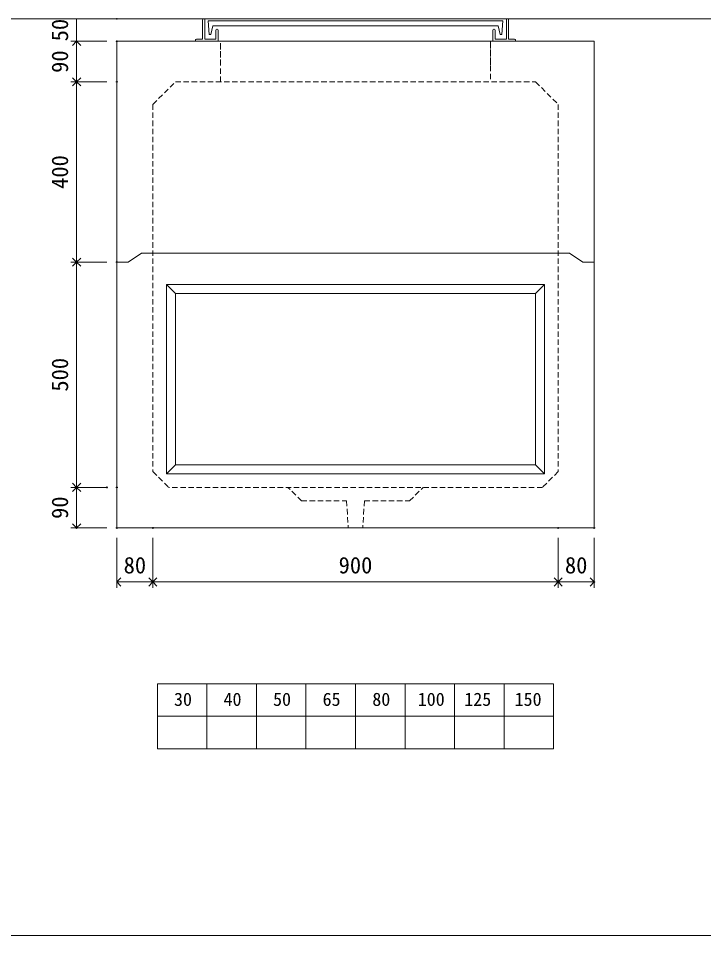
# Model space of a CAD drawing. Units: millimetres, scale not verified. Extents: x -4890 to 4890, y -2351 to 2350.
# Drawn here: x 1847 to 3368, y -1925 to 111 of the extents above; entities that cross this region are included whole.
import ezdxf
from ezdxf.enums import TextEntityAlignment as Align

# ---------------------------------------------------------------- set-up
doc = ezdxf.new("R2010")
doc.units = ezdxf.units.MM
doc.header["$LTSCALE"] = 10
doc.header["$PDMODE"] = 32
doc.header["$PDSIZE"] = 2
doc.linetypes.add('DASHED1', pattern=[1.8, 1.2, -0.6])
doc.layers.add('0-1_Defpoints', color=7, linetype='Continuous')
for name, color, linetype, lineweight in [('0-2_waku', 7, 'Continuous', 18), ('0-3_gaikei', 7, 'Continuous', 18), ('0-4_kakure', 7, 'DASHED1', 5), ('0-5_sunpou', 7, 'Continuous', 5), ('0-9_uchigawa', 6, 'Continuous', 18), ('0-B_futa', 3, 'Continuous', 18), ('0-C_GL', 4, 'Continuous', 18), ('0-E_文字１', 7, 'Continuous', 18)]:
    doc.layers.add(name, color=color, linetype=linetype, lineweight=lineweight)
doc.styles.add('ＭＳ ゴシック', font='')
doc.styles.get('ＭＳ ゴシック').set_extended_font_data('MS Gothic')

# ---------------------------------------------------------------- blocks, each defined once
blk = doc.blocks.new('_Open90')
at = {"layer": '0-5_sunpou'}
blk.add_line((0, 0), (-1, 0), dxfattribs=at)
blk.add_lwpolyline([(-0.5, 0.5), (0, 0), (-0.5, -0.5)], dxfattribs=at)
blk = doc.blocks.new('D60')
at = {"layer": '0-1_Defpoints'}
for p in [(3512.32, 1224.36), (3423, 1134.36), (3512.32, 1134.36)]:
    blk.add_point(p, dxfattribs=at)
at = {"layer": '0-5_sunpou'}
for p, q in [((3490.32, 1224.36), (3410, 1224.36)), ((3423, 1206.36), (3423, 1152.36)), ((3490.32, 1134.36), (3410, 1134.36))]:
    blk.add_line(p, q, dxfattribs=at)
at = {"layer": '0-5_sunpou', "xscale": 18, "yscale": 18}
for p, rotation in [((3423, 1224.36), 90), ((3423, 1134.36), 270)]:
    blk.add_blockref('_Open90', p, dxfattribs=dict(at, rotation=rotation))
at = {"layer": '0-5_sunpou', "style": 'ＭＳ ゴシック'}
blk.add_text('90', height=36.66, rotation=90, dxfattribs=at).set_placement((3415, 1154.36), align=Align.BOTTOM_LEFT)
blk = doc.blocks.new('D61')
at = {"layer": '0-1_Defpoints'}
for p in [(3512.32, 1134.36), (3592.32, 1134.36), (3592.32, 1014.33)]:
    blk.add_point(p, dxfattribs=at)
at = {"layer": '0-5_sunpou'}
for p, q in [((3512.32, 1112.36), (3512.32, 1001.33)), ((3592.32, 1112.36), (3592.32, 1001.33)), ((3530.32, 1014.33), (3574.32, 1014.33))]:
    blk.add_line(p, q, dxfattribs=at)
at = {"layer": '0-5_sunpou', "xscale": 18, "yscale": 18, "rotation": 180}
blk.add_blockref('_Open90', (3512.32, 1014.33), dxfattribs=at)
at = {"layer": '0-5_sunpou', "xscale": 18, "yscale": 18}
blk.add_blockref('_Open90', (3592.32, 1014.33), dxfattribs=at)
at = {"layer": '0-5_sunpou', "style": 'ＭＳ ゴシック'}
blk.add_text('80', height=36.66, dxfattribs=at).set_placement((3527.32, 1022.33), align=Align.BOTTOM_LEFT)
blk = doc.blocks.new('D62')
at = {"layer": '0-1_Defpoints'}
for p in [(3592.32, 1134.36), (4492.32, 1134.36), (4492.32, 1014.33)]:
    blk.add_point(p, dxfattribs=at)
at = {"layer": '0-5_sunpou'}
for p, q in [((3592.32, 1112.36), (3592.32, 1001.33)), ((4492.32, 1112.36), (4492.32, 1001.33)), ((3610.32, 1014.33), (4474.32, 1014.33))]:
    blk.add_line(p, q, dxfattribs=at)
at = {"layer": '0-5_sunpou', "xscale": 18, "yscale": 18, "rotation": 180}
blk.add_blockref('_Open90', (3592.32, 1014.33), dxfattribs=at)
at = {"layer": '0-5_sunpou', "xscale": 18, "yscale": 18}
blk.add_blockref('_Open90', (4492.32, 1014.33), dxfattribs=at)
at = {"layer": '0-5_sunpou', "style": 'ＭＳ ゴシック'}
blk.add_text('900', height=36.66, dxfattribs=at).set_placement((4004.82, 1022.33), align=Align.BOTTOM_LEFT)
blk = doc.blocks.new('D63')
at = {"layer": '0-1_Defpoints'}
for p in [(4492.32, 1134.36), (4572.32, 1134.36), (4572.32, 1014.33)]:
    blk.add_point(p, dxfattribs=at)
at = {"layer": '0-5_sunpou'}
for p, q in [((4492.32, 1112.36), (4492.32, 1001.33)), ((4572.32, 1112.36), (4572.32, 1001.33)), ((4510.32, 1014.33), (4554.32, 1014.33))]:
    blk.add_line(p, q, dxfattribs=at)
at = {"layer": '0-5_sunpou', "xscale": 18, "yscale": 18, "rotation": 180}
blk.add_blockref('_Open90', (4492.32, 1014.33), dxfattribs=at)
at = {"layer": '0-5_sunpou', "xscale": 18, "yscale": 18}
blk.add_blockref('_Open90', (4572.32, 1014.33), dxfattribs=at)
at = {"layer": '0-5_sunpou', "style": 'ＭＳ ゴシック'}
blk.add_text('80', height=36.66, dxfattribs=at).set_placement((4507.32, 1022.33), align=Align.BOTTOM_LEFT)
blk = doc.blocks.new('D64')
at = {"layer": '0-1_Defpoints'}
for p in [(3512.32, 2264.36), (3423, 2214.36), (3512.32, 2214.36)]:
    blk.add_point(p, dxfattribs=at)
at = {"layer": '0-5_sunpou'}
for p, q in [((3490.32, 2264.36), (3410, 2264.36)), ((3423, 2264.36), (3423, 2214.36)), ((3490.32, 2214.36), (3410, 2214.36))]:
    blk.add_line(p, q, dxfattribs=at)
at = {"layer": '0-5_sunpou', "style": 'ＭＳ ゴシック'}
blk.add_text('50', height=36.66, rotation=90, dxfattribs=at).set_placement((3415, 2214.36), align=Align.BOTTOM_LEFT)
blk = doc.blocks.new('D65')
at = {"layer": '0-1_Defpoints'}
for p in [(3512.32, 2214.36), (3423, 2124.36), (3512.32, 2124.36)]:
    blk.add_point(p, dxfattribs=at)
at = {"layer": '0-5_sunpou'}
for p, q in [((3490.32, 2214.36), (3410, 2214.36)), ((3423, 2196.36), (3423, 2142.36)), ((3490.32, 2124.36), (3410, 2124.36))]:
    blk.add_line(p, q, dxfattribs=at)
at = {"layer": '0-5_sunpou', "xscale": 18, "yscale": 18}
for p, rotation in [((3423, 2214.36), 90), ((3423, 2124.36), 270)]:
    blk.add_blockref('_Open90', p, dxfattribs=dict(at, rotation=rotation))
at = {"layer": '0-5_sunpou', "style": 'ＭＳ ゴシック'}
blk.add_text('90', height=36.66, rotation=90, dxfattribs=at).set_placement((3415, 2144.36), align=Align.BOTTOM_LEFT)
blk = doc.blocks.new('D66')
at = {"layer": '0-1_Defpoints'}
for p in [(3512.32, 2124.36), (3423, 1724.36), (3512.32, 1724.36)]:
    blk.add_point(p, dxfattribs=at)
at = {"layer": '0-5_sunpou'}
for p, q in [((3490.32, 2124.36), (3410, 2124.36)), ((3423, 2106.36), (3423, 1742.36)), ((3490.32, 1724.36), (3410, 1724.36))]:
    blk.add_line(p, q, dxfattribs=at)
at = {"layer": '0-5_sunpou', "xscale": 18, "yscale": 18}
for p, rotation in [((3423, 2124.36), 90), ((3423, 1724.36), 270)]:
    blk.add_blockref('_Open90', p, dxfattribs=dict(at, rotation=rotation))
at = {"layer": '0-5_sunpou', "style": 'ＭＳ ゴシック'}
blk.add_text('400', height=36.66, rotation=90, dxfattribs=at).set_placement((3415, 1886.86), align=Align.BOTTOM_LEFT)
blk = doc.blocks.new('D67')
at = {"layer": '0-1_Defpoints'}
for p in [(3512.32, 1724.36), (3423, 1224.36), (3490.32, 1224.36)]:
    blk.add_point(p, dxfattribs=at)
at = {"layer": '0-5_sunpou'}
for p, q in [((3490.32, 1724.36), (3410, 1724.36)), ((3423, 1706.36), (3423, 1242.36)), ((3468.32, 1224.36), (3410, 1224.36))]:
    blk.add_line(p, q, dxfattribs=at)
at = {"layer": '0-5_sunpou', "xscale": 18, "yscale": 18}
for p, rotation in [((3423, 1724.36), 90), ((3423, 1224.36), 270)]:
    blk.add_blockref('_Open90', p, dxfattribs=dict(at, rotation=rotation))
at = {"layer": '0-5_sunpou', "style": 'ＭＳ ゴシック'}
blk.add_text('500', height=36.66, rotation=90, dxfattribs=at).set_placement((3415, 1436.86), align=Align.BOTTOM_LEFT)

msp = doc.modelspace()

# ---------------------------------------------------------------- linework, layer by layer
at = {"layer": '0-2_waku'}
for p, q in [((2155.32, -1365.57), (2155.32, -1509.57)), ((2155.32, -1365.57), (2155.32, -1509.57)), ((2155.32, -1365.57), (2155.32, -1509.57)), ((2155.32, -1365.57), (2155.32, -1509.57)), ((2155.32, -1365.57), (3035.32, -1365.57)), ((2265.32, -1365.57), (2265.32, -1509.57)), ((2375.32, -1365.57), (2375.32, -1509.57)), ((2375.32, -1365.57), (2375.32, -1509.57)), ((2485.32, -1365.57), (2485.32, -1509.57)), ((2595.32, -1365.57), (2595.32, -1509.57)), ((2705.32, -1365.57), (2705.32, -1509.57)), ((2815.32, -1365.57), (2815.32, -1509.57)), ((2925.32, -1365.57), (2925.32, -1509.57)), ((3035.32, -1365.57), (3035.32, -1509.57)), ((2155.32, -1437.57), (3035.32, -1437.57)), ((2155.32, -1509.57), (3035.32, -1509.57)), ((-1229.68, -1924.57), (4890.32, -1924.57)), ((-1229.68, -1924.57), (4890.32, -1924.57))]:
    msp.add_line(p, q, dxfattribs=at)
at = {"layer": '0-3_gaikei'}
for p, q in [((2145.32, 60.43), (2255.32, 60.43)), ((2180.32, 60.43), (2980.32, 60.43)), ((3015.32, 60.43), (2905.32, 60.43)), ((2090.32, -429.57), (2120.32, -409.57)), ((2120.32, -409.57), (3070.32, -409.57)), ((3070.32, -409.57), (3100.32, -429.57)), ((2090.32, -429.57), (2065.32, -429.57)), ((3100.32, -429.57), (3125.32, -429.57))]:
    msp.add_line(p, q, dxfattribs=at)
msp.add_lwpolyline([(2065.32, -1019.57), (2065.32, 60.43), (3125.32, 60.43), (3125.32, -1019.57)], close=True, dxfattribs=at)
at = {"layer": '0-4_kakure'}
for p, q in [((2295.32, -29.57), (2295.32, 60.43)), ((2295.32, 8.43), (2295.32, 60.43)), ((2895.32, 8.43), (2895.32, 60.43)), ((2145.32, -79.57), (2195.32, -29.57)), ((2195.32, -29.57), (2995.32, -29.57)), ((2995.32, -29.57), (3045.32, -79.57)), ((2145.32, -79.57), (2145.32, -894.57)), ((3045.32, -79.57), (3045.32, -894.57)), ((2145.32, -894.57), (2180.32, -929.57)), ((3045.32, -894.57), (3010.32, -929.57)), ((3010.32, -929.57), (2180.32, -929.57)), ((2475.32, -959.57), (2445.32, -929.57)), ((2715.32, -959.57), (2745.32, -929.57)), ((2475.32, -959.57), (2575.32, -959.57)), ((2575.32, -959.57), (2579.32, -1019.57)), ((2615.32, -959.57), (2611.32, -1019.57)), ((2615.32, -959.57), (2715.32, -959.57))]:
    msp.add_line(p, q, dxfattribs=at)
msp.add_lwpolyline([(2895.32, 8.43), (2895.32, 60.43), (2895.32, -29.57)], dxfattribs=at)
at = {"layer": '0-9_uchigawa'}
for p, q in [((2175.32, -479.57), (2175.32, -899.57)), ((2175.32, -479.57), (2595.32, -479.57)), ((2175.32, -479.57), (2195.32, -499.57)), ((2595.32, -479.57), (3015.32, -479.57)), ((2595.32, -479.57), (3015.32, -479.57)), ((3015.32, -479.57), (2995.32, -499.57)), ((3015.32, -479.57), (3015.32, -899.57)), ((2195.32, -499.57), (2195.32, -879.57)), ((2195.32, -499.57), (2595.32, -499.57)), ((2195.32, -499.57), (2595.32, -499.57)), ((2595.32, -499.57), (2995.32, -499.57)), ((2995.32, -499.57), (2995.32, -879.57)), ((2195.32, -879.57), (2175.32, -899.57)), ((2195.32, -879.57), (2595.32, -879.57)), ((2595.32, -879.57), (2995.32, -879.57)), ((2995.32, -879.57), (3015.32, -899.57)), ((2175.32, -899.57), (2595.32, -899.57)), ((2595.32, -899.57), (3015.32, -899.57))]:
    msp.add_line(p, q, dxfattribs=at)
at = {"layer": '0-B_futa'}
for p, q in [((2255.31, 108.43), (2255.31, 65.43)), ((2257.31, 110.43), (2260.31, 110.43)), ((2260.31, 110.43), (2260.31, 65.43)), ((2268.13, 105.93), (2922.46, 105.93)), ((2268.13, 105.93), (2270.62, 75.93)), ((2922.46, 105.93), (2920.21, 75.93)), ((2930.32, 110.43), (2930.32, 65.43)), ((2930.32, 110.43), (2933.32, 110.43)), ((2935.32, 108.43), (2935.32, 65.43)), ((2278.65, 94.93), (2274.33, 75.93)), ((2278.65, 94.93), (2911.98, 94.93)), ((2285.31, 85.43), (2285.31, 65.43)), ((2287.31, 87.43), (2288.31, 87.43)), ((2290.31, 85.43), (2290.31, 60.43)), ((2900.32, 85.43), (2900.32, 60.43)), ((2903.32, 87.43), (2902.32, 87.43)), ((2905.32, 85.43), (2905.32, 65.43)), ((2911.98, 94.93), (2916.3, 75.93)), ((2240.31, 63.43), (2240.31, 62.43)), ((2242.31, 65.43), (2255.31, 65.43)), ((2260.31, 65.43), (2285.31, 65.43)), ((2270.62, 75.93), (2274.33, 75.93)), ((2930.32, 65.43), (2905.32, 65.43)), ((2920.21, 75.93), (2916.3, 75.93)), ((2948.32, 65.43), (2935.32, 65.43)), ((2950.32, 63.43), (2950.32, 62.43)), ((2290.31, 60.43), (2242.31, 60.43)), ((2900.32, 60.43), (2948.32, 60.43))]:
    msp.add_line(p, q, dxfattribs=at)
for centre, start, end in [((2257.31, 108.43), 90, 180), ((2933.32, 108.43), 0, 90), ((2287.31, 85.43), 90, 180), ((2288.31, 85.43), 0, 90), ((2902.32, 85.43), 90, 180), ((2903.32, 85.43), 0, 90), ((2242.31, 63.43), 90, 180), ((2242.31, 62.43), 180, 270), ((2948.32, 63.43), 0, 90), ((2948.32, 62.43), 270, 0)]:
    msp.add_arc(centre, 2, start, end, dxfattribs=at)
at = {"layer": '0-C_GL'}
msp.add_line((-1229.68, 110.43), (4890.32, 110.43), dxfattribs=at)

# ---------------------------------------------------------------- block references
at = {"layer": '0-5_sunpou'}
for name in ['D64', 'D65', 'D66', 'D67', 'D60', 'D61', 'D62', 'D63']:
    msp.add_blockref(name, (-1447, -2153.93), dxfattribs=at)

# ---------------------------------------------------------------- texts
at = {"layer": '0-E_文字１', "style": 'ＭＳ ゴシック'}
for s, p in [('30', (2192.18, -1423.38)), ('40', (2302.18, -1423.38)), ('50', (2412.18, -1423.38)), ('65', (2522.18, -1423.38)), ('80', (2632.59, -1423.38)), ('100', (2733.46, -1423.38)), ('125', (2836.85, -1423.38)), ('150', (2948.61, -1423.38))]:
    msp.add_text(s, height=29.33, dxfattribs=at).set_placement(p, align=Align.BOTTOM_LEFT)

doc.saveas('drawing.dxf')
